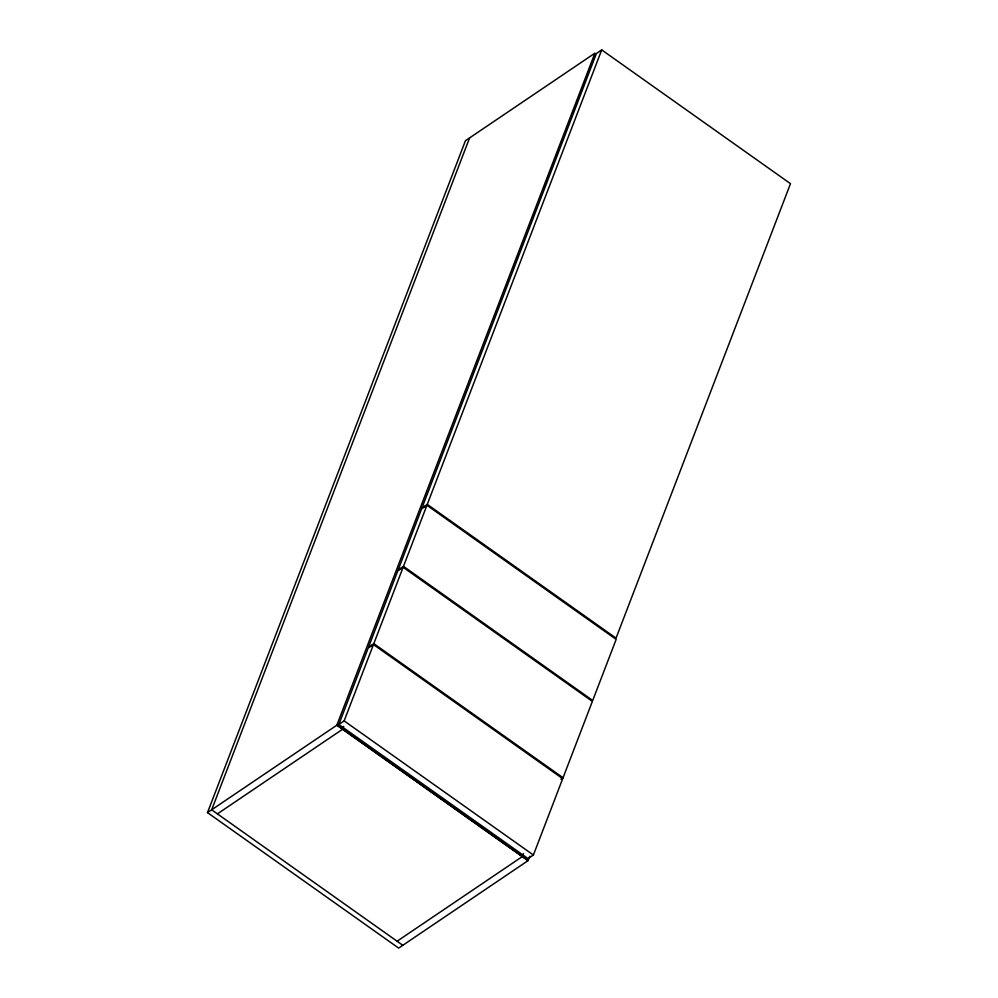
<?xml version="1.0" encoding="UTF-8"?>
<svg xmlns="http://www.w3.org/2000/svg" width="998" height="998" viewBox="0 0 998 998"><rect width="100%" height="100%" fill="white"/><g stroke="black" fill="none" stroke-linecap="round" stroke-linejoin="round"><path stroke-width="1.5" d="M207.509 812.621L336.975 725.109L528.129 860.588L398.664 948.1L207.509 812.621L465.442 140.706L594.895 53.193L336.837 725.197L527.979 860.675L529.801 856.222M469.596 137.899L211.676 809.815L402.83 945.293M338.833 724.498L368.15 648.139L373.464 644.546L562.697 778.665L533.394 855.024L528.079 858.617L338.833 724.498L344.148 720.905L373.464 644.546M403.117 567.276L397.803 570.868L368.499 647.228L373.813 643.635L403.117 567.276L592.363 701.394L563.059 777.754L560.926 779.189M403.479 566.353L426.919 505.275L616.165 639.394L592.712 700.484L403.479 566.353L398.152 569.958L421.605 508.868L426.919 505.275M427.269 504.364L601.719 49.9L790.491 183.682L616.04 638.146L427.269 504.364L421.954 507.957L596.405 53.493L601.719 49.9M342.564 729.264L343.686 726.357M522.253 856.608L523.501 853.614M217.414 813.869L342.713 729.176M397.092 941.226L522.391 856.521M373.813 643.635L563.059 777.754M344.148 720.905L533.394 855.024"/></g></svg>
